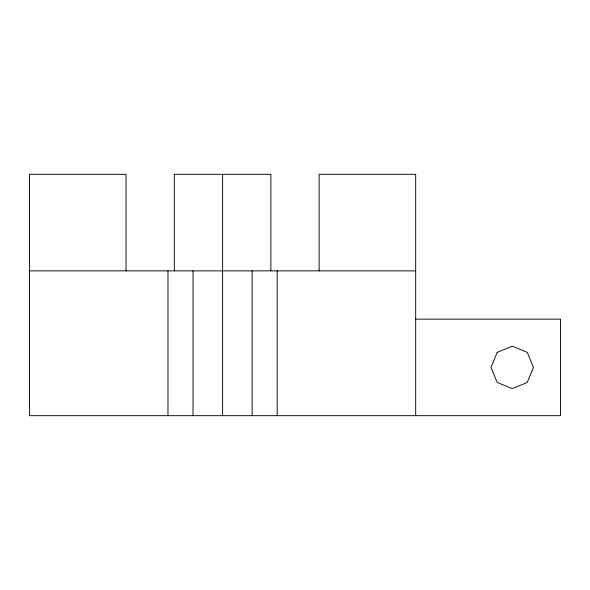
<?xml version="1.0" encoding="UTF-8"?>
<svg xmlns="http://www.w3.org/2000/svg" width="590" height="590" viewBox="0 0 590 590"><rect width="100%" height="100%" fill="white"/><g stroke="black" fill="none" stroke-linecap="round" stroke-linejoin="round"><path stroke-width="0.89" d="M29.5 270.862L415.685 270.862M415.685 319.138L560.5 319.138L560.5 415.685L29.5 415.685L29.5 174.316L126.046 174.316L126.046 270.862M415.685 415.685L415.685 174.316L319.138 174.316L319.138 270.862M277.204 270.862L277.204 415.685M270.862 270.862L270.862 174.316L174.316 174.316L174.316 270.862M252.151 270.862L252.151 415.685M222.592 174.316L222.592 415.685M193.033 270.862L193.033 415.685M167.973 270.862L167.973 415.685M497.208 352.392L490.991 367.408L497.208 382.431L512.231 388.648L527.246 382.431L533.471 367.408L527.246 352.392L512.231 346.168L497.208 352.392"/></g></svg>
